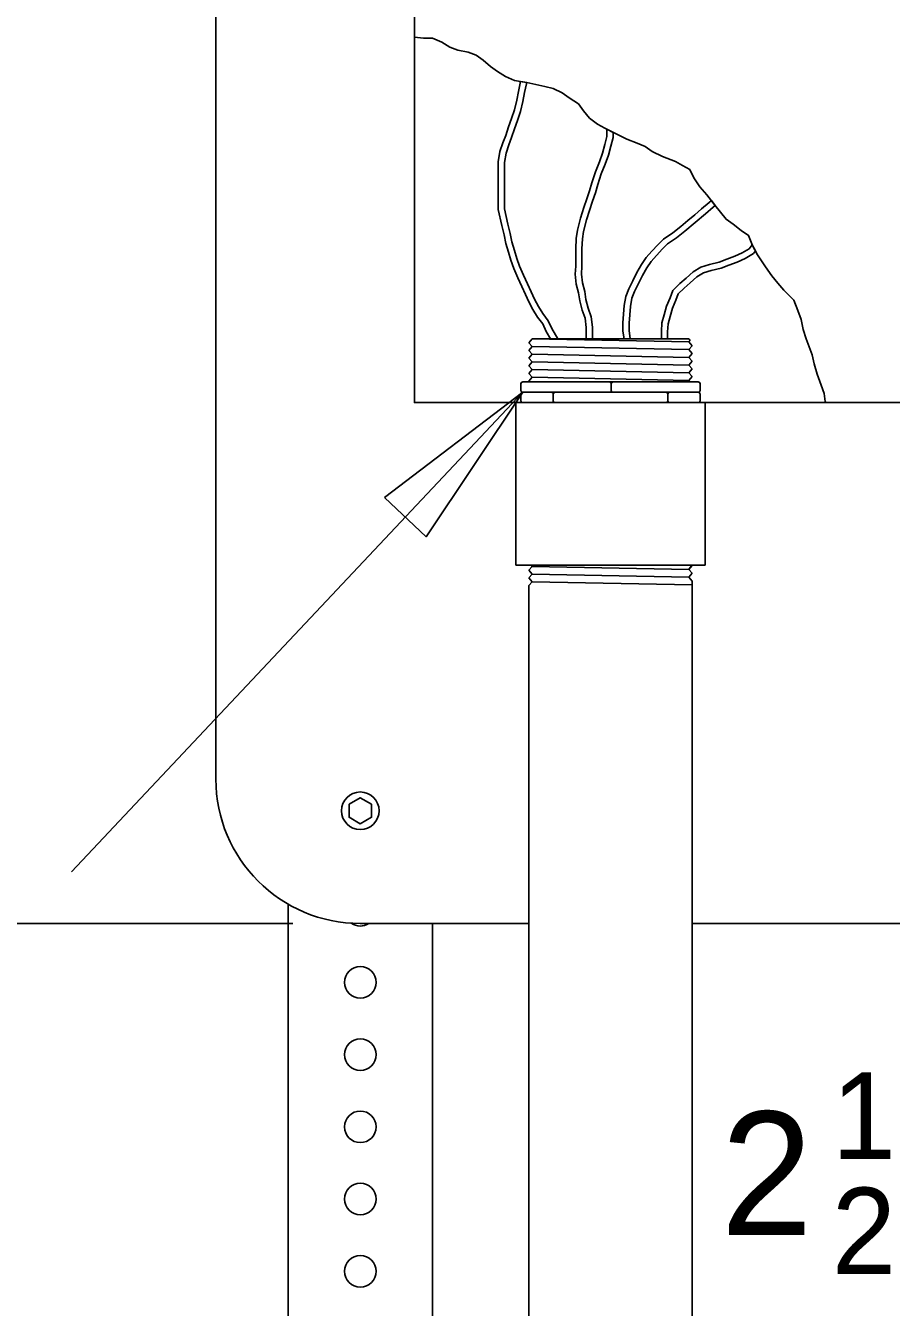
# Model space of a CAD drawing. Extents: x 214739.5 to 214754.8, y 214768.8 to 214778.1.
# Drawn here: x 214742.12 to 214742.593, y 214775.459 to 214776.16 of the extents above; entities that cross this region are included whole.
import ezdxf

# ---------------------------------------------------------------- set-up
doc = ezdxf.new("R2010")
doc.units = 0
for name, color, linetype in [('DT_P_Shading - Light', 7, 'Continuous'), ('SD_P_Dimension Lines', 7, 'Continuous'), ('SD_P_Dimension Text', 7, 'Continuous'), ('SD_P_Prop Object Lines', 7, 'Continuous'), ('SD_P_Shading', 7, 'Continuous')]:
    doc.layers.add(name, color=color, linetype=linetype)

msp = doc.modelspace()

# ---------------------------------------------------------------- linework, layer by layer
at = {"layer": 'DT_P_Shading - Light'}
for p, q in [((214742.22413, 214776.77437), (214742.22413, 214775.74802)), ((214742.38806, 214775.86502), (214742.38806, 214775.95386)), ((214742.49166, 214775.95386), (214742.49166, 214775.86502)), ((214742.397, 214775.86502), (214742.38806, 214775.86502)), ((214742.3952, 214775.86223), (214742.397, 214775.86433)), ((214742.397, 214775.86013), (214742.3952, 214775.86223)), ((214742.48426, 214775.86502), (214742.48272, 214775.86262)), ((214742.48272, 214775.86262), (214742.48452, 214775.86052)), ((214742.48452, 214775.86052), (214742.48272, 214775.85841)), ((214742.49166, 214775.86502), (214742.48426, 214775.86502)), ((214742.3952, 214775.85802), (214742.397, 214775.86013)), ((214742.397, 214775.85592), (214742.3952, 214775.85802)), ((214742.3952, 214775.85382), (214742.397, 214775.85592)), ((214742.3952, 214775.66907), (214742.3952, 214775.85382)), ((214742.48272, 214775.85841), (214742.48452, 214775.85631)), ((214742.48452, 214775.66907), (214743.09077, 214775.66907))]:
    msp.add_line(p, q, dxfattribs=at)
for points in [[(214742.38806, 214775.95386), (214742.33268, 214775.95386), (214742.33268, 214776.15371), (214742.33268, 214776.74336), (214742.84586, 214776.74336), (214742.84586, 214776.14537), (214742.84586, 214776.08046)], [(214742.84586, 214775.97687), (214742.84586, 214775.95386), (214742.65531, 214775.95386), (214742.55725, 214775.95386), (214742.49166, 214775.95386)], [(214742.397, 214775.86433), (214742.397, 214775.86502)], [(214742.48452, 214775.85631), (214742.48452, 214775.85417), (214742.48452, 214775.66907)], [(214742.30925, 214775.73426), (214742.30308, 214775.73782), (214742.29691, 214775.73426), (214742.29691, 214775.72714), (214742.30308, 214775.72358), (214742.30925, 214775.72714), (214742.30925, 214775.73426)], [(214742.30308, 214775.66907), (214742.30776, 214775.66907), (214742.34255, 214775.66907), (214742.3952, 214775.66907)]]:
    msp.add_lwpolyline(points, dxfattribs=at)
msp.add_circle((214742.30308, 214775.7307), 0.01027, dxfattribs=at)
msp.add_arc((214742.30308, 214775.74802), 0.07895, 180, 270, dxfattribs=at)
at = {"layer": 'SD_P_Dimension Lines'}
for p, q in [((214742.39188, 214775.95952), (214742.14518, 214775.69732)), ((214742.26612, 214775.66907), (214741.74898, 214775.66907))]:
    msp.add_line(p, q, dxfattribs=at)
msp.add_lwpolyline([(214742.31627, 214775.90193), (214742.39188, 214775.95952), (214742.339, 214775.88055)], close=True, dxfattribs=at)
at = {"layer": 'SD_P_Prop Object Lines'}
for p, q in [((214742.397, 214775.98872), (214742.3952, 214775.98661)), ((214742.397, 214775.98451), (214742.3952, 214775.98661)), ((214742.397, 214775.98872), (214742.48272, 214775.98872)), ((214742.397, 214775.98872), (214742.48272, 214775.98701)), ((214742.48272, 214775.98872), (214742.48346, 214775.98787)), ((214742.48272, 214775.98701), (214742.48346, 214775.98787)), ((214742.48272, 214775.98701), (214742.48452, 214775.9849)), ((214742.397, 214775.98451), (214742.3952, 214775.98241)), ((214742.397, 214775.9803), (214742.3952, 214775.98241)), ((214742.397, 214775.9803), (214742.3952, 214775.9782)), ((214742.48272, 214775.9828), (214742.397, 214775.98451)), ((214742.397, 214775.9803), (214742.48272, 214775.97859)), ((214742.48272, 214775.9828), (214742.48452, 214775.9849)), ((214742.48272, 214775.9828), (214742.48452, 214775.9807)), ((214742.48272, 214775.97859), (214742.48452, 214775.9807)), ((214742.397, 214775.9761), (214742.3952, 214775.9782)), ((214742.397, 214775.9761), (214742.3952, 214775.974)), ((214742.397, 214775.97189), (214742.3952, 214775.974)), ((214742.48272, 214775.97439), (214742.397, 214775.9761)), ((214742.48272, 214775.97859), (214742.48452, 214775.97649)), ((214742.48272, 214775.97439), (214742.48452, 214775.97649)), ((214742.48272, 214775.97439), (214742.48452, 214775.97228)), ((214742.397, 214775.97189), (214742.3952, 214775.96979)), ((214742.397, 214775.96769), (214742.3952, 214775.96979)), ((214742.397, 214775.96769), (214742.3952, 214775.96558)), ((214742.39555, 214775.96518), (214742.3952, 214775.96558)), ((214742.397, 214775.97189), (214742.48272, 214775.97018)), ((214742.48272, 214775.96597), (214742.397, 214775.96769)), ((214742.48272, 214775.97018), (214742.48452, 214775.97228)), ((214742.48272, 214775.97018), (214742.48452, 214775.96808)), ((214742.48272, 214775.96597), (214742.48452, 214775.96808)), ((214742.48272, 214775.96597), (214742.4834, 214775.96518)), ((214742.3909, 214775.9642), (214742.3909, 214775.9605)), ((214742.3909, 214775.95854), (214742.3909, 214775.95484)), ((214742.39188, 214775.96518), (214742.48784, 214775.96518)), ((214742.39188, 214775.95952), (214742.48784, 214775.95952)), ((214742.48784, 214775.95952), (214742.39188, 214775.95952)), ((214742.40856, 214775.95854), (214742.40856, 214775.95484)), ((214742.44024, 214775.9642), (214742.44024, 214775.9605)), ((214742.47116, 214775.95854), (214742.47116, 214775.95484)), ((214742.48882, 214775.9642), (214742.48882, 214775.9605)), ((214742.48882, 214775.95854), (214742.48882, 214775.95484)), ((214742.38806, 214775.86502), (214742.38806, 214775.95386)), ((214742.3902, 214775.95386), (214742.48952, 214775.95386)), ((214742.48784, 214775.95386), (214742.39188, 214775.95386)), ((214742.48272, 214775.95386), (214742.397, 214775.95386)), ((214742.49166, 214775.95386), (214742.49166, 214775.86502)), ((214742.49166, 214775.86502), (214742.38806, 214775.86502)), ((214742.397, 214775.86433), (214742.3952, 214775.86223)), ((214742.397, 214775.86013), (214742.3952, 214775.86223)), ((214742.397, 214775.86433), (214742.39641, 214775.86502)), ((214742.48272, 214775.86262), (214742.397, 214775.86433)), ((214742.48272, 214775.86262), (214742.48452, 214775.86472)), ((214742.48272, 214775.86262), (214742.48452, 214775.86052)), ((214742.48272, 214775.85841), (214742.48452, 214775.86052)), ((214742.48426, 214775.86502), (214742.48452, 214775.86472)), ((214742.397, 214775.86013), (214742.3952, 214775.85802)), ((214742.397, 214775.85592), (214742.3952, 214775.85802)), ((214742.397, 214775.85592), (214742.3952, 214775.85382)), ((214742.3952, 214775.85382), (214742.3952, 214774.14467)), ((214742.397, 214775.86013), (214742.48272, 214775.85841)), ((214742.397, 214775.85592), (214742.48452, 214775.85417)), ((214742.48272, 214775.85841), (214742.48452, 214775.85631)), ((214742.48452, 214775.85631), (214742.48452, 214774.14467)), ((214742.2636, 214775.67965), (214742.2636, 214774.27584)), ((214742.34255, 214775.66907), (214742.34255, 214774.27584))]:
    msp.add_line(p, q, dxfattribs=at)
for points in [[(214742.22413, 214775.74802), (214742.22413, 214776.77437)], [(214742.33268, 214776.15371), (214742.33765, 214776.15315), (214742.34263, 214776.15315), (214742.34761, 214776.15094), (214742.35203, 214776.14817), (214742.35646, 214776.14651), (214742.36199, 214776.1454), (214742.36641, 214776.14374), (214742.37029, 214776.14098), (214742.37416, 214776.13766), (214742.37803, 214776.13489), (214742.38245, 214776.13212), (214742.38743, 214776.12991), (214742.39407, 214776.1288), (214742.39905, 214776.12769), (214742.40403, 214776.12659), (214742.40845, 214776.12548), (214742.41343, 214776.12327), (214742.4173, 214776.1205), (214742.42228, 214776.11718), (214742.42505, 214776.11331), (214742.42837, 214776.10943), (214742.43279, 214776.10611), (214742.43666, 214776.1039), (214742.4433, 214776.10058), (214742.44883, 214776.09781), (214742.45436, 214776.0956), (214742.45879, 214776.09394), (214742.46266, 214776.09117), (214742.46819, 214776.0884), (214742.47538, 214776.08564), (214742.47925, 214776.08342), (214742.48313, 214776.08121), (214742.48534, 214776.07678), (214742.48866, 214776.0718), (214742.49253, 214776.06737), (214742.49695, 214776.06184), (214742.50304, 214776.05409), (214742.50691, 214776.05132), (214742.51134, 214776.048), (214742.51521, 214776.04524), (214742.51742, 214776.0397), (214742.52019, 214776.03472), (214742.52461, 214776.02808), (214742.52793, 214776.0231), (214742.53125, 214776.01923), (214742.53457, 214776.01535), (214742.5401, 214776.00982), (214742.54231, 214776.00428), (214742.54397, 214775.9993), (214742.54508, 214775.99377), (214742.54674, 214775.98879), (214742.5484, 214775.98436), (214742.55006, 214775.97993), (214742.55116, 214775.97495), (214742.55282, 214775.96942), (214742.55503, 214775.96333), (214742.55669, 214775.9589), (214742.55725, 214775.95448), (214742.55745, 214775.95386)], [(214742.40706, 214775.98872), (214742.40472, 214775.99273), (214742.40282, 214775.99684), (214742.39998, 214776.00064), (214742.39745, 214776.00475), (214742.39523, 214776.00886), (214742.39334, 214776.01297), (214742.39144, 214776.0174), (214742.38923, 214776.02214), (214742.38701, 214776.0272), (214742.38543, 214776.03163), (214742.38417, 214776.03606), (214742.38259, 214776.04081), (214742.38164, 214776.04555), (214742.38038, 214776.05061), (214742.37848, 214776.05947), (214742.37848, 214776.0854), (214742.37943, 214776.0911), (214742.38101, 214776.09584), (214742.38259, 214776.09995), (214742.38417, 214776.1047), (214742.38575, 214776.10913), (214742.38733, 214776.11387), (214742.38859, 214776.11925), (214742.38954, 214776.12399), (214742.39049, 214776.12842), (214742.39049, 214776.1294)], [(214742.41101, 214775.98872), (214742.40775, 214775.99431), (214742.40577, 214775.9986), (214742.40281, 214776.00256), (214742.40041, 214776.00645), (214742.39829, 214776.01039), (214742.39646, 214776.01436), (214742.39456, 214776.01879), (214742.39234, 214776.02355), (214742.39019, 214776.02847), (214742.38869, 214776.03268), (214742.38744, 214776.03707), (214742.3859, 214776.04168), (214742.38498, 214776.0463), (214742.38371, 214776.05138), (214742.3819, 214776.05983), (214742.3819, 214776.08512), (214742.38275, 214776.09027), (214742.38423, 214776.09469), (214742.38581, 214776.0988), (214742.3874, 214776.10358), (214742.38898, 214776.10801), (214742.39062, 214776.11294), (214742.39194, 214776.11852), (214742.39289, 214776.1233), (214742.39391, 214776.12806), (214742.39391, 214776.12884)], [(214742.42653, 214775.98872), (214742.42653, 214775.99494), (214742.4259, 214776), (214742.42432, 214776.00443), (214742.42305, 214776.00949), (214742.42242, 214776.01392), (214742.42116, 214776.01866), (214742.42053, 214776.02404), (214742.42084, 214776.02847), (214742.42084, 214776.0329), (214742.42084, 214776.03796), (214742.42116, 214776.04365), (214742.42179, 214776.04808), (214742.42337, 214776.05472), (214742.42527, 214776.06042), (214742.42685, 214776.06516), (214742.42843, 214776.06959), (214742.42969, 214776.07402), (214742.43159, 214776.08003), (214742.4338, 214776.0854), (214742.43538, 214776.09015), (214742.43665, 214776.09489), (214742.43791, 214776.09932), (214742.43791, 214776.10327)], [(214742.42995, 214775.98872), (214742.42995, 214775.99515), (214742.42925, 214776.0008), (214742.4276, 214776.00542), (214742.42641, 214776.01015), (214742.42578, 214776.0146), (214742.42452, 214776.01931), (214742.42396, 214776.02412), (214742.42426, 214776.02835), (214742.42426, 214776.03786), (214742.42456, 214776.04331), (214742.42515, 214776.04744), (214742.42666, 214776.05378), (214742.43008, 214776.06405), (214742.43169, 214776.06854), (214742.43297, 214776.07303), (214742.43481, 214776.07886), (214742.43701, 214776.08421), (214742.43866, 214776.08917), (214742.43994, 214776.09398), (214742.44133, 214776.09884), (214742.44133, 214776.10156)], [(214742.44722, 214775.98872), (214742.44665, 214775.99295), (214742.44665, 214775.99738), (214742.44697, 214776.00213), (214742.44729, 214776.00687), (214742.44823, 214776.01193), (214742.44981, 214776.01604), (214742.45203, 214776.02047), (214742.45424, 214776.0249), (214742.45677, 214776.02933), (214742.4593, 214776.03312), (214742.46246, 214776.0366), (214742.46562, 214776.04008), (214742.46878, 214776.04325), (214742.47384, 214776.04672), (214742.47827, 214776.0502), (214742.48206, 214776.05337), (214742.48586, 214776.05653), (214742.48965, 214776.05969), (214742.49376, 214776.06317), (214742.49499, 214776.06429)], [(214742.45067, 214775.98872), (214742.45007, 214775.99318), (214742.45007, 214775.99727), (214742.45068, 214776.00644), (214742.45154, 214776.011), (214742.45295, 214776.01466), (214742.45726, 214776.02329), (214742.45968, 214776.02753), (214742.462, 214776.03101), (214742.4681, 214776.03772), (214742.47098, 214776.04061), (214742.47587, 214776.04397), (214742.48042, 214776.04755), (214742.49185, 214776.05708), (214742.49601, 214776.0606), (214742.49713, 214776.06162)], [(214742.46763, 214775.98872), (214742.46763, 214775.99273), (214742.46795, 214775.99747), (214742.46921, 214776.0019), (214742.47048, 214776.00664), (214742.47237, 214776.01107), (214742.47395, 214776.01518), (214742.47775, 214776.01898), (214742.48123, 214776.02183), (214742.48502, 214776.02531), (214742.48913, 214776.02784), (214742.49387, 214776.02942), (214742.49925, 214776.03068), (214742.50336, 214776.03227), (214742.50778, 214776.03385), (214742.51189, 214776.03574), (214742.51569, 214776.03796), (214742.51725, 214776.04014)], [(214742.47105, 214775.98872), (214742.47105, 214775.99261), (214742.47133, 214775.99688), (214742.47251, 214776.00099), (214742.47372, 214776.00553), (214742.47554, 214776.00979), (214742.47688, 214776.01328), (214742.48005, 214776.01644), (214742.48347, 214776.01924), (214742.48709, 214776.02257), (214742.49059, 214776.02472), (214742.49481, 214776.02613), (214742.50026, 214776.02741), (214742.50455, 214776.02906), (214742.50908, 214776.03068), (214742.51347, 214776.03271), (214742.51804, 214776.03538), (214742.51904, 214776.03678)], [(214742.3952, 214775.66907), (214742.30308, 214775.66907)], [(214743.09077, 214775.66907), (214742.48452, 214775.66907)]]:
    msp.add_lwpolyline(points, dxfattribs=at)
for points in [[(214742.33268, 214776.74336), (214742.84586, 214776.74336), (214742.84586, 214775.95386), (214742.33268, 214775.95386)], [(214742.30925, 214775.72714), (214742.30925, 214775.73426), (214742.30308, 214775.73782), (214742.29691, 214775.73426), (214742.29691, 214775.72714), (214742.30308, 214775.72358)]]:
    msp.add_lwpolyline(points, close=True, dxfattribs=at)
for centre, radius in [((214742.30308, 214775.7307), 0.01027), ((214742.30308, 214775.63685), 0.00864), ((214742.30308, 214775.59737), 0.00864), ((214742.30308, 214775.5579), 0.00864), ((214742.30308, 214775.51842), 0.00864), ((214742.30308, 214775.47895), 0.00864)]:
    msp.add_circle(centre, radius, dxfattribs=at)
for centre, radius, start, end in [((214742.39188, 214775.9642), 0.000979, 90, 180), ((214742.39188, 214775.9605), 0.000979, 180, 270), ((214742.39188, 214775.95854), 0.000979, 90, 180), ((214742.40758, 214775.95854), 0.000979, 0, 90), ((214742.40954, 214775.95854), 0.000979, 90, 180), ((214742.43926, 214775.9642), 0.000979, 0, 90), ((214742.43926, 214775.9605), 0.000979, 270, 0), ((214742.44122, 214775.9642), 0.000979, 90, 180), ((214742.44122, 214775.9605), 0.000979, 180, 270), ((214742.47018, 214775.95854), 0.000979, 0, 90), ((214742.47214, 214775.95854), 0.000979, 90, 180), ((214742.48784, 214775.9642), 0.000979, 0, 90), ((214742.48784, 214775.9605), 0.000979, 270, 0), ((214742.48784, 214775.95854), 0.000979, 0, 90), ((214742.39188, 214775.95484), 0.000979, 180, 270), ((214742.40758, 214775.95484), 0.000979, 270, 0), ((214742.40954, 214775.95484), 0.000979, 180, 270), ((214742.47018, 214775.95484), 0.000979, 270, 0), ((214742.47214, 214775.95484), 0.000979, 180, 270), ((214742.48784, 214775.95484), 0.000979, 270, 0), ((214742.30308, 214775.74802), 0.07895, 180, 270), ((214742.30308, 214775.67632), 0.00864, 235.3252, 302.84805)]:
    msp.add_arc(centre, radius, start, end, dxfattribs=at)
at = {"layer": 'SD_P_Shading'}
for p, q in [((214742.39391, 214776.12884), (214742.39049, 214776.1294)), ((214742.43791, 214776.10327), (214742.44133, 214776.10156)), ((214742.49499, 214776.06429), (214742.49713, 214776.06162)), ((214742.51725, 214776.04014), (214742.51904, 214776.03678)), ((214742.40706, 214775.98872), (214742.41101, 214775.98872)), ((214742.42995, 214775.98872), (214742.42653, 214775.98872)), ((214742.45067, 214775.98872), (214742.44722, 214775.98872)), ((214742.47105, 214775.98872), (214742.46763, 214775.98872))]:
    msp.add_line(p, q, dxfattribs=at)
for points in [[(214742.39049, 214776.1294), (214742.39049, 214776.12842), (214742.38954, 214776.12399), (214742.38859, 214776.11925), (214742.38733, 214776.11387), (214742.38575, 214776.10913), (214742.38417, 214776.1047), (214742.38259, 214776.09995), (214742.38101, 214776.09584), (214742.37943, 214776.0911), (214742.37848, 214776.0854), (214742.37848, 214776.05947), (214742.38038, 214776.05061), (214742.38164, 214776.04555), (214742.38259, 214776.04081), (214742.38417, 214776.03606), (214742.38543, 214776.03163), (214742.38701, 214776.0272), (214742.38923, 214776.02214), (214742.39144, 214776.0174), (214742.39334, 214776.01297), (214742.39523, 214776.00886), (214742.39745, 214776.00475), (214742.39998, 214776.00064), (214742.40282, 214775.99684), (214742.40472, 214775.99273), (214742.40706, 214775.98872)], [(214742.41101, 214775.98872), (214742.40775, 214775.99431), (214742.40577, 214775.9986), (214742.40281, 214776.00256), (214742.40041, 214776.00645), (214742.39829, 214776.01039), (214742.39646, 214776.01436), (214742.39456, 214776.01879), (214742.39234, 214776.02355), (214742.39019, 214776.02847), (214742.38869, 214776.03268), (214742.38744, 214776.03707), (214742.3859, 214776.04168), (214742.38498, 214776.0463), (214742.38371, 214776.05138), (214742.3819, 214776.05983), (214742.3819, 214776.08512), (214742.38275, 214776.09027), (214742.38423, 214776.09469), (214742.38581, 214776.0988), (214742.3874, 214776.10358), (214742.38898, 214776.10801), (214742.39062, 214776.11294), (214742.39194, 214776.11852), (214742.39289, 214776.1233), (214742.39391, 214776.12806), (214742.39391, 214776.12884)], [(214742.42653, 214775.98872), (214742.42653, 214775.99494), (214742.4259, 214776), (214742.42432, 214776.00443), (214742.42305, 214776.00949), (214742.42242, 214776.01392), (214742.42116, 214776.01866), (214742.42053, 214776.02404), (214742.42084, 214776.02847), (214742.42084, 214776.0329), (214742.42084, 214776.03796), (214742.42116, 214776.04365), (214742.42179, 214776.04808), (214742.42337, 214776.05472), (214742.42527, 214776.06042), (214742.42685, 214776.06516), (214742.42843, 214776.06959), (214742.42969, 214776.07402), (214742.43159, 214776.08003), (214742.4338, 214776.0854), (214742.43538, 214776.09015), (214742.43665, 214776.09489), (214742.43791, 214776.09932), (214742.43791, 214776.10327)], [(214742.44133, 214776.10156), (214742.44133, 214776.09884), (214742.43994, 214776.09398), (214742.43866, 214776.08917), (214742.43701, 214776.08421), (214742.43481, 214776.07886), (214742.43297, 214776.07303), (214742.43169, 214776.06854), (214742.43008, 214776.06405), (214742.42666, 214776.05378), (214742.42515, 214776.04744), (214742.42456, 214776.04331), (214742.42426, 214776.03786), (214742.42426, 214776.02835), (214742.42396, 214776.02412), (214742.42452, 214776.01931), (214742.42578, 214776.0146), (214742.42641, 214776.01015), (214742.4276, 214776.00542), (214742.42925, 214776.0008), (214742.42995, 214775.99515), (214742.42995, 214775.98872)], [(214742.44722, 214775.98872), (214742.44665, 214775.99295), (214742.44665, 214775.99738), (214742.44697, 214776.00213), (214742.44729, 214776.00687), (214742.44823, 214776.01193), (214742.44981, 214776.01604), (214742.45203, 214776.02047), (214742.45424, 214776.0249), (214742.45677, 214776.02933), (214742.4593, 214776.03312), (214742.46246, 214776.0366), (214742.46562, 214776.04008), (214742.46878, 214776.04325), (214742.47384, 214776.04672), (214742.47827, 214776.0502), (214742.48206, 214776.05337), (214742.48586, 214776.05653), (214742.48965, 214776.05969), (214742.49376, 214776.06317), (214742.49499, 214776.06429)], [(214742.49713, 214776.06162), (214742.49601, 214776.0606), (214742.49185, 214776.05708), (214742.48042, 214776.04755), (214742.47587, 214776.04397), (214742.47098, 214776.04061), (214742.4681, 214776.03772), (214742.462, 214776.03101), (214742.45968, 214776.02753), (214742.45726, 214776.02329), (214742.45295, 214776.01466), (214742.45154, 214776.011), (214742.45068, 214776.00644), (214742.45007, 214775.99727), (214742.45007, 214775.99318), (214742.45067, 214775.98872)], [(214742.46763, 214775.98872), (214742.46763, 214775.99273), (214742.46795, 214775.99747), (214742.46921, 214776.0019), (214742.47048, 214776.00664), (214742.47237, 214776.01107), (214742.47395, 214776.01518), (214742.47775, 214776.01898), (214742.48123, 214776.02183), (214742.48502, 214776.02531), (214742.48913, 214776.02784), (214742.49387, 214776.02942), (214742.49925, 214776.03068), (214742.50336, 214776.03227), (214742.50778, 214776.03385), (214742.51189, 214776.03574), (214742.51569, 214776.03796), (214742.51725, 214776.04014)], [(214742.51904, 214776.03678), (214742.51804, 214776.03538), (214742.51347, 214776.03271), (214742.50908, 214776.03068), (214742.50455, 214776.02906), (214742.50026, 214776.02741), (214742.49481, 214776.02613), (214742.49059, 214776.02472), (214742.48709, 214776.02257), (214742.48347, 214776.01924), (214742.48005, 214776.01644), (214742.47688, 214776.01328), (214742.47554, 214776.00979), (214742.47372, 214776.00553), (214742.47251, 214776.00099), (214742.47133, 214775.99688), (214742.47105, 214775.99261), (214742.47105, 214775.98872)]]:
    msp.add_lwpolyline(points, dxfattribs=at)

# ---------------------------------------------------------------- texts
at = {"layer": 'SD_P_Dimension Text'}
for s, height, p in [('1', 0.04725, (214742.56074, 214775.54038)), ('2 ', 0.0675, (214742.50015, 214775.49875)), ('2', 0.04725, (214742.56074, 214775.47738))]:
    msp.add_text(s, height=height, dxfattribs=at).set_placement(p)

doc.saveas('drawing.dxf')
